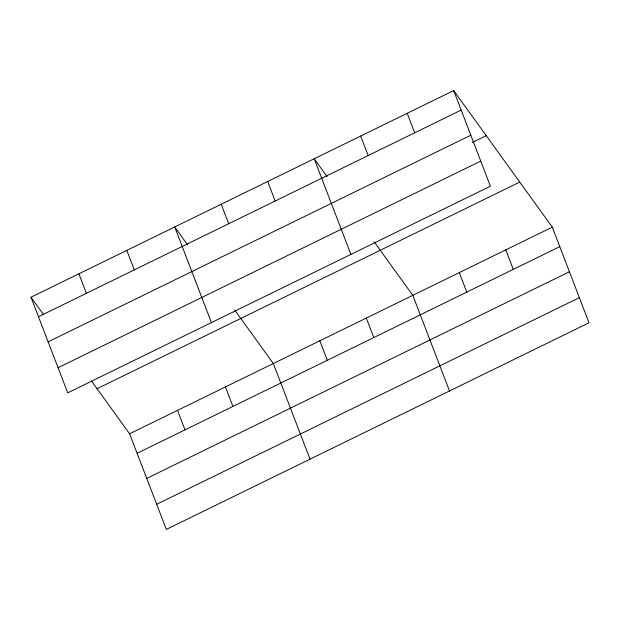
<?xml version="1.0" encoding="UTF-8"?>
<svg xmlns="http://www.w3.org/2000/svg" width="620" height="620" viewBox="0 0 620 620"><rect width="100%" height="100%" fill="white"/><g stroke="black" fill="none" stroke-linecap="round" stroke-linejoin="round"><path stroke-width="0.93" d="M453.685 90.582L490.397 186.209L67.712 392.855L31 297.228L453.685 90.582L552.288 227.145L589 322.772L166.315 529.418L129.603 433.791L91.481 380.982M38.486 316.727L461.171 110.081M48.128 341.845L470.812 135.207M472.448 142.383L486.227 135.648M58.063 367.73L480.748 161.092M97.069 388.724L519.754 182.078M129.603 433.791L552.288 227.145M137.09 453.29L559.775 246.644M146.739 478.407L569.423 271.769M156.674 504.293L579.359 297.647M327.104 176.646L314.201 158.774L350.904 254.401M374.116 241.761L412.804 295.337L449.515 390.964M187.62 244.838L174.716 226.967L211.42 322.594M234.631 309.954L273.319 363.529L310.031 459.157M31 297.228L43.346 314.325M505.796 249.876L513.283 269.375M407.193 113.313L414.671 132.812M459.304 272.606L466.782 292.105M360.693 136.043L368.179 155.542M366.312 318.068L373.798 337.567M267.701 181.505L275.187 201.004M319.812 340.798L327.298 360.298M221.208 204.236L228.695 223.735M225.417 386.95L232.903 406.449M126.806 250.387L134.292 269.886M177.514 410.37L184.993 429.869M78.903 273.808L86.389 293.306"/></g></svg>
